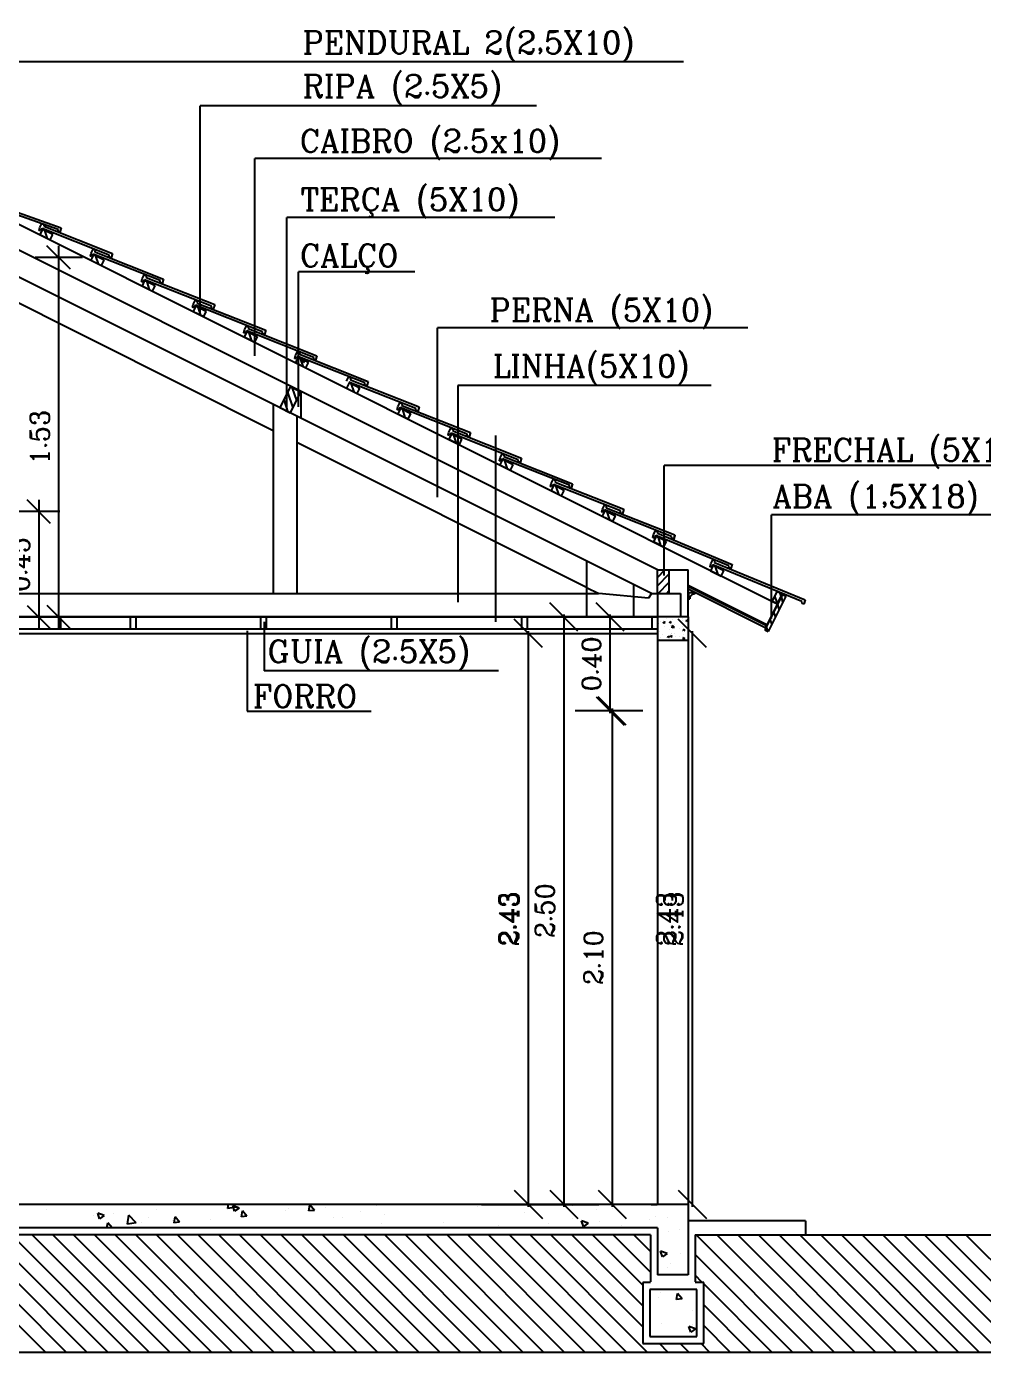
# Model space of a CAD drawing. Extents: x -49 to 264, y -41 to 22.
# Drawn here: x 20.35 to 24.43, y 14.77 to 20.49 of the extents above; entities that cross this region are included whole.
import ezdxf

# ---------------------------------------------------------------- set-up
doc = ezdxf.new("R2010")
doc.units = 0
doc.header["$LTSCALE"] = 20
doc.linetypes.add('DASHED2', pattern=[0.375, 0.25, -0.125])
doc.layers.get('0').update_dxf_attribs({"linetype": 'CONTINUOUS'})
doc.layers.get('DEFPOINTS').update_dxf_attribs({"linetype": 'CONTINUOUS'})
for name, color, linetype in [('CALC', 30, 'CONTINUOUS'), ('CONCRETO', 5, 'CONTINUOUS'), ('COTA', 244, 'CONTINUOUS'), ('COTAS', 244, 'CONTINUOUS'), ('FORRO', 7, 'CONTINUOUS'), ('JANELA', 1, 'CONTINUOUS'), ('MADEIRAMENTO', 1, 'CONTINUOUS'), ('PAREDE', 7, 'CONTINUOUS'), ('PISO', 30, 'CONTINUOUS'), ('PORTA2', 30, 'CONTINUOUS'), ('TELHA', 30, 'CONTINUOUS'), ('TEXTO', 1, 'CONTINUOUS'), ('VISTAL', 30, 'CONTINUOUS'), ('VISTAP', 244, 'CONTINUOUS')]:
    doc.layers.add(name, color=color, linetype=linetype)
doc.styles.add('ROMANC', font='ROMANC.SHX')
doc.dimstyles.get("Standard").update_dxf_attribs({"dimtxt": 0.08, "dimasz": 0.12, "dimexe": 0.15, "dimexo": 0.0625, "dimgap": 0.04, "dimtad": 1, "dimzin": 0, "dimtxsty": 'ROMANC', "dimblk1": 'OBLIQUE', "dimblk2": 'OBLIQUE', "dimsah": 1, "dimcen": 0.09, "dimdle": 0.01, "dimclrd": 30, "dimclre": 30, "dimclrt": 244, "dimazin": 3, "dimtfac": 1, "dimtdec": 3, "dimtofl": 0, "dimtmove": 0, "dimatfit": 3, "dimtolj": 1, "dimtzin": 0})

# ---------------------------------------------------------------- blocks, each defined once
blk = doc.blocks.new('*X85')
at = {"color": 0, "linetype": 'CONTINUOUS'}
for p, q in [((256.9862, -42.7159), (256.9862, -42.7159)), ((257.0572, -42.7185), (257.0572, -42.7185)), ((257.1573, -42.7053), (257.1573, -42.7053)), ((257.3626, -42.7321), (257.3626, -42.7321)), ((257.5647, -42.7065), (257.5647, -42.7065)), ((257.971, -42.699), (257.9717, -42.6982)), ((257.971, -42.699), (257.995, -42.7011)), ((257.9949, -42.7013), (257.9944, -42.6982)), ((258.0606, -42.7303), (258.0606, -42.7303)), ((258.2121, -42.7104), (258.2121, -42.7104)), ((258.2579, -42.7241), (258.2772, -42.7011)), ((258.2579, -42.7241), (258.2819, -42.7262)), ((258.2818, -42.7264), (258.2772, -42.7013)), ((258.3693, -42.7143), (258.3693, -42.7143)), ((258.3828, -42.7259), (258.3828, -42.7259)), ((258.5449, -42.7492), (258.5641, -42.7262)), ((258.5687, -42.7515), (258.5641, -42.7264)), ((258.5776, -42.7141), (258.6056, -42.7034)), ((258.5776, -42.7141), (258.5975, -42.7275)), ((258.5905, -42.7107), (258.6025, -42.6982)), ((258.5905, -42.7107), (258.6261, -42.7162)), ((258.5975, -42.7277), (258.6056, -42.7036)), ((258.6261, -42.7164), (258.6239, -42.6982)), ((258.9317, -42.722), (258.9317, -42.722)), ((259.368, -42.7021), (259.368, -42.7021)), ((259.4005, -42.7215), (259.4005, -42.7215)), ((256.7529, -42.7559), (256.7529, -42.7559)), ((256.8046, -42.7518), (256.8046, -42.7518)), ((256.8318, -42.7622), (256.8318, -42.7622)), ((256.9495, -42.7902), (256.9495, -42.7902)), ((257.0453, -42.7712), (257.0453, -42.7712)), ((257.0918, -42.7791), (257.1198, -42.7683)), ((257.0918, -42.7791), (257.1117, -42.7925)), ((257.1117, -42.7927), (257.1198, -42.7685)), ((257.1573, -42.7602), (257.1573, -42.7602)), ((257.2588, -42.7803), (257.2588, -42.7803)), ((257.4724, -42.7893), (257.4724, -42.7893)), ((257.7079, -42.7768), (257.7079, -42.7768)), ((257.9605, -42.7435), (257.9605, -42.7435)), ((257.973, -42.7815), (257.973, -42.7815)), ((258.136, -42.7543), (258.136, -42.7543)), ((258.175, -42.7559), (258.175, -42.7559)), ((258.5449, -42.7492), (258.5688, -42.7513)), ((258.6984, -42.7621), (258.6984, -42.7621)), ((258.8318, -42.7743), (258.851, -42.7513)), ((258.8318, -42.7743), (258.8557, -42.7764)), ((258.8556, -42.7766), (258.851, -42.7515)), ((258.8637, -42.7685), (258.8637, -42.7685)), ((258.9639, -42.7553), (258.9639, -42.7553)), ((258.9931, -42.7753), (258.9931, -42.7753)), ((259.0174, -42.7769), (259.0486, -42.7445)), ((259.0174, -42.7769), (259.053, -42.7825)), ((259.053, -42.7826), (259.0485, -42.7446)), ((259.1154, -42.7354), (259.1154, -42.7354)), ((259.1196, -42.7982), (259.1379, -42.7764)), ((259.1419, -42.7982), (259.1379, -42.7766)), ((259.1525, -42.7462), (259.1805, -42.7354)), ((259.1525, -42.7462), (259.1724, -42.7596)), ((259.1723, -42.7598), (259.1804, -42.7356)), ((259.1984, -42.7471), (259.1984, -42.7471)), ((256.7026, -42.8069), (256.7026, -42.8069)), ((256.7475, -42.8158), (256.7475, -42.8158)), ((257.5564, -42.7967), (257.5564, -42.7967)), ((257.9028, -42.7944), (257.9028, -42.7944)), ((256.7557, -42.9081), (256.7837, -42.8973)), ((256.7756, -42.9217), (256.7837, -42.8975)), ((256.6994, -42.9095), (256.6994, -42.9095)), ((256.7426, -42.949), (256.7426, -42.949)), ((256.7557, -42.9081), (256.7756, -42.9215)), ((256.7364, -42.9946), (256.7364, -42.9946)), ((256.7522, -42.9655), (256.7522, -42.9655))]:
    blk.add_line(p, q, dxfattribs=at)
blk = doc.blocks.new('*X95')
at = {"color": 0, "linetype": 'CONTINUOUS'}
for p, q in [((255.1661, -43.3213), (255.6592, -42.8282)), ((255.1661, -43.2329), (255.5708, -42.8282)), ((255.1661, -43.1445), (255.4824, -42.8282)), ((255.2476, -43.3282), (255.7476, -42.8282)), ((255.336, -43.3282), (255.836, -42.8282)), ((255.4244, -43.3282), (255.9244, -42.8282)), ((255.5128, -43.3282), (256.0128, -42.8282)), ((255.6012, -43.3282), (256.1012, -42.8282)), ((255.6896, -43.3282), (256.1896, -42.8282)), ((255.7779, -43.3282), (256.2779, -42.8282)), ((255.8663, -43.3282), (256.3663, -42.8282)), ((255.9547, -43.3282), (256.4547, -42.8282)), ((256.0431, -43.3282), (256.5431, -42.8282)), ((256.1315, -43.3282), (256.6315, -42.8282)), ((256.8261, -42.9871), (256.985, -42.8282)), ((256.8261, -42.8987), (256.8967, -42.8282)), ((256.8386, -43.3282), (257.3386, -42.8282)), ((256.8592, -43.2193), (257.2502, -42.8282)), ((256.8592, -43.1309), (257.1618, -42.8282)), ((256.8592, -43.0425), (257.0734, -42.8282)), ((256.927, -43.3282), (257.427, -42.8282)), ((257.0154, -43.3282), (257.5154, -42.8282)), ((257.1038, -43.3282), (257.6038, -42.8282)), ((257.1922, -43.3282), (257.6922, -42.8282)), ((257.2805, -43.3282), (257.7805, -42.8282)), ((257.3689, -43.3282), (257.8689, -42.8282)), ((257.4573, -43.3282), (257.9573, -42.8282)), ((257.5457, -43.3282), (258.0457, -42.8282)), ((257.6341, -43.3282), (258.1341, -42.8282)), ((257.7225, -43.3282), (258.2225, -42.8282)), ((257.8109, -43.3282), (258.3109, -42.8282)), ((257.8993, -43.3282), (258.3993, -42.8282)), ((257.9876, -43.3282), (258.4876, -42.8282)), ((258.076, -43.3282), (258.576, -42.8282)), ((258.1644, -43.3282), (258.6644, -42.8282)), ((258.2528, -43.3282), (258.7528, -42.8282)), ((258.3412, -43.3282), (258.8412, -42.8282)), ((258.4296, -43.3282), (258.9296, -42.8282)), ((258.518, -43.3282), (259.018, -42.8282)), ((258.6064, -43.3282), (259.1064, -42.8282)), ((258.6948, -43.3282), (259.1948, -42.8282)), ((258.7831, -43.3282), (259.2831, -42.8282)), ((258.8715, -43.3282), (259.3715, -42.8282)), ((258.9599, -43.3282), (259.4599, -42.8282)), ((259.0483, -43.3282), (259.5483, -42.8282)), ((259.1367, -43.3282), (259.5661, -42.8988)), ((256.2199, -43.3282), (256.6361, -42.912)), ((256.6057, -43.0308), (256.6361, -43.0004)), ((259.2251, -43.3282), (259.5661, -42.9872)), ((256.3083, -43.3282), (256.5992, -43.0373)), ((256.3967, -43.3282), (256.5992, -43.1257)), ((259.3135, -43.3282), (259.5292, -43.1125)), ((256.485, -43.3282), (256.5992, -43.2141)), ((259.4019, -43.3282), (259.5292, -43.2009)), ((256.5734, -43.3282), (256.6109, -43.2908)), ((256.6618, -43.3282), (256.6993, -43.2908)), ((256.7502, -43.3282), (256.7877, -43.2908))]:
    blk.add_line(p, q, dxfattribs=at)
blk = doc.blocks.new('*X94')
at = {"color": 0, "linetype": 'CONTINUOUS'}
for p, q in [((262.6549, -43.0716), (262.6549, -43.0716)), ((262.5615, -43.1006), (262.5808, -43.0776)), ((262.5615, -43.1006), (262.5854, -43.1027)), ((262.5854, -43.1029), (262.5808, -43.0778)), ((262.6617, -43.0944), (262.6617, -43.0944)), ((262.518, -43.1509), (262.518, -43.1509)), ((262.5043, -43.2284), (262.5323, -43.2177)), ((262.5043, -43.2284), (262.5242, -43.2418)), ((262.5175, -43.2091), (262.5175, -43.2091)), ((262.5241, -43.242), (262.5322, -43.2179)), ((262.65, -43.2048), (262.65, -43.2048))]:
    blk.add_line(p, q, dxfattribs=at)
blk = doc.blocks.new('_OBLIQUE')
at = {"color": 0, "linetype": 'BYBLOCK'}
blk.add_line((-0.5, -0.5), (0.5, 0.5), dxfattribs=at)
blk = doc.blocks.new('*D275')
at = {"color": 30, "linetype": 'BYBLOCK'}
for p, q in [((11.7914, 13.0844), (12.4595, 13.0844)), ((12.3095, 13.0944), (12.3095, 10.9244)), ((11.7914, 10.9344), (12.4595, 10.9344)), ((-46.1743, 10.7419), (-46.1743, 9.2333)), ((-40.1743, 10.7419), (-40.1743, 9.2333)), ((-46.1843, 9.3833), (-40.1643, 9.3833))]:
    blk.add_line(p, q, dxfattribs=at)
at = {"layer": 'DEFPOINTS', "color": 0, "linetype": 'BYBLOCK'}
for p in [(22.4846, 17.9057), (22.6402, 17.9057), (6.4237, 15.5444), (8.1037, 15.5444), (8.1037, 15.5444), (22.6402, 15.4757), (11.4914, 13.0844), (11.4914, 10.9344), (12.3095, 10.9344), (-46.1743, 10.8044), (-40.1743, 10.8044), (-40.1743, 9.3833)]:
    blk.add_point(p, dxfattribs=at)
at = {"color": 30, "linetype": 'BYBLOCK', "xscale": 0.12, "yscale": 0.12, "zscale": 0.12}
for p, rotation in [((12.3095, 13.0844), 90), ((12.3095, 10.9344), 270), ((-46.1743, 9.3833), 180)]:
    blk.add_blockref('_OBLIQUE', p, dxfattribs=dict(at, rotation=rotation))
blk.add_blockref('_OBLIQUE', (-40.1743, 9.3833), dxfattribs=at)
at = {"color": 244, "linetype": 'BYBLOCK', "char_height": 0.08, "attachment_point": 5, "rotation": 90, "style": 'ROMANC'}
for s, insert in [('\\A1;2.43', (22.4046, 16.6907)), ('\\A1;2.15', (12.2295, 12.0094))]:
    blk.add_mtext(s, dxfattribs=dict(at, insert=insert))
at = {"color": 244, "linetype": 'BYBLOCK', "char_height": 0.08, "attachment_point": 5, "style": 'ROMANC'}
for s, insert in [('\\A1;1.68', (7.2637, 15.6244)), ('\\A1;6.00', (-43.1743, 9.4633))]:
    blk.add_mtext(s, dxfattribs=dict(at, insert=insert))
blk = doc.blocks.new('*D337')
at = {"color": 30, "linetype": 'BYBLOCK'}
for p, q in [((22.2894, 17.9757), (22.7902, 17.9757)), ((22.6402, 17.9857), (22.6402, 15.4657)), ((22.2894, 15.4757), (22.7902, 15.4757))]:
    blk.add_line(p, q, dxfattribs=at)
at = {"layer": 'DEFPOINTS', "color": 0, "linetype": 'BYBLOCK'}
for p in [(22.2269, 17.9757), (22.2269, 15.4757), (22.6402, 15.4757)]:
    blk.add_point(p, dxfattribs=at)
at = {"color": 30, "linetype": 'BYBLOCK', "xscale": 0.12, "yscale": 0.12, "zscale": 0.12}
for p, rotation in [((22.6402, 17.9757), 90), ((22.6402, 15.4757), 270)]:
    blk.add_blockref('_OBLIQUE', p, dxfattribs=dict(at, rotation=rotation))
at = {"color": 244, "linetype": 'BYBLOCK', "insert": (22.5602, 16.7257), "char_height": 0.08, "attachment_point": 5, "rotation": 90, "style": 'ROMANC'}
blk.add_mtext('\\A1;2.50', dxfattribs=at)
blk = doc.blocks.new('*D338')
at = {"color": 30, "linetype": 'BYBLOCK'}
for p, q in [((22.9771, 17.5757), (22.6964, 17.5757)), ((22.8464, 17.5857), (22.8464, 15.4657)), ((22.9771, 15.4757), (22.6964, 15.4757))]:
    blk.add_line(p, q, dxfattribs=at)
at = {"layer": 'DEFPOINTS', "color": 0, "linetype": 'BYBLOCK'}
for p in [(23.0396, 17.5757), (22.8464, 15.4757), (23.0396, 15.4757)]:
    blk.add_point(p, dxfattribs=at)
at = {"color": 30, "linetype": 'BYBLOCK', "xscale": 0.12, "yscale": 0.12, "zscale": 0.12}
for p, rotation in [((22.8464, 17.5757), 90), ((22.8464, 15.4757), 270)]:
    blk.add_blockref('_OBLIQUE', p, dxfattribs=dict(at, rotation=rotation))
at = {"color": 244, "linetype": 'BYBLOCK', "insert": (22.7664, 16.5257), "char_height": 0.08, "attachment_point": 5, "rotation": 90, "style": 'ROMANC'}
blk.add_mtext('\\A1;2.10', dxfattribs=at)
blk = doc.blocks.new('*D339')
at = {"color": 30, "linetype": 'BYBLOCK'}
for p, q in [((22.9771, 17.9757), (22.6881, 17.9757)), ((22.8381, 17.5657), (22.8381, 17.9857)), ((22.9771, 17.5757), (22.6881, 17.5757))]:
    blk.add_line(p, q, dxfattribs=at)
at = {"layer": 'DEFPOINTS', "color": 0, "linetype": 'BYBLOCK'}
for p in [(22.8381, 17.9757), (23.0396, 17.9757), (23.0396, 17.5757)]:
    blk.add_point(p, dxfattribs=at)
at = {"color": 30, "linetype": 'BYBLOCK', "xscale": 0.12, "yscale": 0.12, "zscale": 0.12}
for p, rotation in [((22.8381, 17.9757), 90), ((22.8381, 17.5757), 270)]:
    blk.add_blockref('_OBLIQUE', p, dxfattribs=dict(at, rotation=rotation))
at = {"color": 244, "linetype": 'BYBLOCK', "insert": (22.7581, 17.7757), "char_height": 0.08, "attachment_point": 5, "rotation": 90, "style": 'ROMANC'}
blk.add_mtext('\\A1;0.40', dxfattribs=at)
blk = doc.blocks.new('*D276')
at = {"color": 30, "linetype": 'BYBLOCK'}
for p, q in [((22.3402, 17.9057), (22.3653, 17.9057)), ((22.5153, 17.9157), (22.5153, 15.4657)), ((22.3402, 15.4757), (22.3653, 15.4757)), ((12.4627, 10.9344), (12.4627, 11.3782)), ((11.7914, 10.9344), (12.6127, 10.9344)), ((12.4627, 10.7944), (12.4627, 10.9344)), ((11.9214, 10.8044), (12.6127, 10.8044))]:
    blk.add_line(p, q, dxfattribs=at)
at = {"layer": 'DEFPOINTS', "color": 0, "linetype": 'BYBLOCK'}
for p in [(22.6402, 17.9057), (22.5153, 15.4757), (22.6402, 15.4757), (11.4914, 10.9344), (12.4627, 10.9344), (11.6214, 10.8044)]:
    blk.add_point(p, dxfattribs=at)
at = {"color": 30, "linetype": 'BYBLOCK', "xscale": 0.12, "yscale": 0.12, "zscale": 0.12}
for p, rotation in [((22.5153, 17.9057), 90), ((22.5153, 15.4757), 270), ((12.4627, 10.9344), 90), ((12.4627, 10.8044), 270)]:
    blk.add_blockref('_OBLIQUE', p, dxfattribs=dict(at, rotation=rotation))
at = {"color": 244, "linetype": 'BYBLOCK', "char_height": 0.08, "attachment_point": 5, "rotation": 90, "style": 'ROMANC'}
for s, insert in [('\\A1;2.43', (22.4353, 16.6907)), ('\\A1;0.13', (12.3827, 11.2163))]:
    blk.add_mtext(s, dxfattribs=dict(at, insert=insert))
blk = doc.blocks.new('*D284')
at = {"color": 30, "linetype": 'BYBLOCK'}
for p, q in [((4.1357, 18.8044), (4.1357, 19.2482)), ((5.3214, 18.8044), (3.9857, 18.8044)), ((4.1357, 18.6644), (4.1357, 18.8044)), ((5.4514, 18.6744), (3.9857, 18.6744)), ((30.195, 9.5731), (32.185, 9.5731)), ((30.205, 9.5379), (30.205, 9.4231)), ((32.175, 9.5379), (32.175, 9.4231))]:
    blk.add_line(p, q, dxfattribs=at)
at = {"layer": 'DEFPOINTS', "color": 0, "linetype": 'BYBLOCK'}
for p in [(4.1357, 18.8044), (5.6214, 18.8044), (5.7514, 18.6744), (30.205, 9.8379), (32.175, 9.8379), (32.175, 9.5731)]:
    blk.add_point(p, dxfattribs=at)
at = {"color": 30, "linetype": 'BYBLOCK', "xscale": 0.12, "yscale": 0.12, "zscale": 0.12}
for p, rotation in [((4.1357, 18.8044), 90), ((4.1357, 18.6744), 270), ((30.205, 9.5731), 180)]:
    blk.add_blockref('_OBLIQUE', p, dxfattribs=dict(at, rotation=rotation))
blk.add_blockref('_OBLIQUE', (32.175, 9.5731), dxfattribs=at)
at = {"color": 244, "linetype": 'BYBLOCK', "insert": (4.0557, 19.0863), "char_height": 0.08, "attachment_point": 5, "rotation": 90, "style": 'ROMANC'}
blk.add_mtext('\\A1;0.13', dxfattribs=at)
at = {"color": 244, "linetype": 'BYBLOCK', "insert": (31.19, 9.6531), "char_height": 0.08, "attachment_point": 5, "style": 'ROMANC'}
blk.add_mtext('\\A1;1.97', dxfattribs=at)
blk = doc.blocks.new('*D285')
at = {"color": 30, "linetype": 'BYBLOCK'}
for p, q in [((5.4514, 16.7744), (3.9857, 16.7744)), ((4.1357, 16.7844), (4.1357, 16.6444)), ((5.4514, 16.6444), (3.9857, 16.6444)), ((4.1357, 16.6444), (4.1357, 16.2005)), ((34.5022, 9.8379), (34.4553, 9.8379)), ((34.6053, 8.3979), (34.6053, 9.8479)), ((32.265, 9.5685), (34.255, 9.5685)), ((32.275, 9.5379), (32.275, 9.4185)), ((34.245, 9.5379), (34.245, 9.4185)), ((34.3609, 8.4079), (34.4553, 8.4079)), ((256.8586, -40.1982), (257.1335, -40.1982)), ((257.0835, -40.1982), (257.0835, -40.2358)), ((257.0835, -40.5982), (257.0835, -40.5606))]:
    blk.add_line(p, q, dxfattribs=at)
at = {"layer": 'DEFPOINTS', "color": 0, "linetype": 'BYBLOCK'}
for p in [(5.7514, 16.7744), (4.1357, 16.6444), (5.7514, 16.6444), (32.275, 9.8379), (34.245, 9.8379), (34.6053, 9.8379), (34.8022, 9.8379), (34.245, 9.5685), (34.6609, 8.4079), (256.7961, -40.1982), (257.0835, -40.1982), (256.7961, -40.5982)]:
    blk.add_point(p, dxfattribs=at)
at = {"color": 30, "linetype": 'BYBLOCK'}
for p, xscale, yscale, zscale, rotation in [((4.1357, 16.7744), 0.12, 0.12, 0.12, 90), ((4.1357, 16.6444), 0.12, 0.12, 0.12, 270), ((34.6053, 9.8379), 0.12, 0.12, 0.12, 90), ((32.275, 9.5685), 0.12, 0.12, 0.12, 180), ((34.6053, 8.4079), 0.12, 0.12, 0.12, 270), ((257.0835, -40.1982), 0.05, 0.05, 0.05, 90), ((257.0835, -40.5982), 0.05, 0.05, 0.05, 270)]:
    blk.add_blockref('_OBLIQUE', p, dxfattribs=dict(at, xscale=xscale, yscale=yscale, zscale=zscale, rotation=rotation))
at = {"color": 30, "linetype": 'BYBLOCK', "xscale": 0.12, "yscale": 0.12, "zscale": 0.12}
blk.add_blockref('_OBLIQUE', (34.245, 9.5685), dxfattribs=at)
at = {"color": 244, "linetype": 'BYBLOCK', "attachment_point": 5, "rotation": 90, "style": 'ROMANC'}
for s, insert, char_height in [('\\A1;0.13', (4.0557, 16.3625), 0.08), ('\\A1;{1.53}', (34.5253, 9.1229), 0.08), ('\\A1;0.40', (257.0835, -40.3982), 0.1)]:
    blk.add_mtext(s, dxfattribs=dict(at, insert=insert, char_height=char_height))
at = {"color": 244, "linetype": 'BYBLOCK', "insert": (33.26, 9.6485), "char_height": 0.08, "attachment_point": 5, "style": 'ROMANC'}
blk.add_mtext('\\A1;1.97', dxfattribs=at)
blk = doc.blocks.new('*D286')
at = {"color": 30, "linetype": 'BYBLOCK'}
for p, q in [((5.4514, 15.5444), (3.9879, 15.5444)), ((4.1379, 15.5544), (4.1379, 15.4144)), ((5.4514, 15.4144), (3.9879, 15.4144)), ((4.1379, 15.4144), (4.1379, 14.9705)), ((30.1071, 11.4748), (30.1071, 11.2933)), ((30.0571, 11.3933), (30.6571, 11.3933)), ((30.6071, 11.4239), (30.6071, 11.2933)), ((34.335, 9.5589), (36.3307, 9.5589)), ((34.345, 9.5379), (34.345, 9.4089)), ((36.3207, 9.5379), (36.3207, 9.4089)), ((263.1948, -40.2981), (263.1948, -40.5684)), ((262.6661, -40.5107), (262.6661, -40.5684)), ((262.6661, -40.5184), (262.7205, -40.5184)), ((263.1948, -40.5184), (263.1405, -40.5184))]:
    blk.add_line(p, q, dxfattribs=at)
at = {"layer": 'DEFPOINTS', "color": 0, "linetype": 'BYBLOCK'}
for p in [(5.7514, 15.5444), (4.1379, 15.4144), (5.7514, 15.4144), (30.1071, 12.8748), (30.6071, 12.8239), (30.6071, 11.3933), (34.345, 9.8379), (36.3207, 9.8379), (36.3207, 9.5589), (263.1948, -40.2356), (262.6661, -40.4482), (263.1948, -40.5184)]:
    blk.add_point(p, dxfattribs=at)
at = {"color": 30, "linetype": 'BYBLOCK'}
for p, xscale, yscale, zscale, rotation in [((4.1379, 15.5444), 0.12, 0.12, 0.12, 90), ((4.1379, 15.4144), 0.12, 0.12, 0.12, 270), ((30.1071, 11.3933), 0.1, 0.1, 0.1, 180), ((34.345, 9.5589), 0.12, 0.12, 0.12, 180), ((262.6661, -40.5184), 0.05, 0.05, 0.05, 180)]:
    blk.add_blockref('_OBLIQUE', p, dxfattribs=dict(at, xscale=xscale, yscale=yscale, zscale=zscale, rotation=rotation))
for p, xscale, yscale, zscale in [((30.6071, 11.3933), 0.1, 0.1, 0.1), ((36.3207, 9.5589), 0.12, 0.12, 0.12), ((263.1948, -40.5184), 0.05, 0.05, 0.05)]:
    blk.add_blockref('_OBLIQUE', p, dxfattribs=dict(at, xscale=xscale, yscale=yscale, zscale=zscale))
at = {"color": 244, "linetype": 'BYBLOCK', "insert": (4.0579, 15.1325), "char_height": 0.08, "attachment_point": 5, "rotation": 90, "style": 'ROMANC'}
blk.add_mtext('\\A1;0.13', dxfattribs=at)
at = {"color": 244, "linetype": 'BYBLOCK', "attachment_point": 5, "style": 'ROMANC'}
for s, insert, char_height in [('\\A1;0.50', (30.3571, 11.4733), 0.08), ('\\A1;1.98', (35.3329, 9.6389), 0.08), ('\\A1;{0.500}', (262.9305, -40.5184), 0.1)]:
    blk.add_mtext(s, dxfattribs=dict(at, insert=insert, char_height=char_height))
blk = doc.blocks.new('*D290')
at = {"color": 30, "linetype": 'BYBLOCK'}
for p, q in [((39.542, 10.0414), (39.542, 8.4117)), ((39.6442, 9.9914), (39.442, 9.9914)), ((39.6245, 8.4617), (39.442, 8.4617))]:
    blk.add_line(p, q, dxfattribs=at)
at = {"layer": 'DEFPOINTS', "color": 0, "linetype": 'BYBLOCK'}
for p in [(41.0442, 9.9914), (39.542, 8.4617), (41.0245, 8.4617)]:
    blk.add_point(p, dxfattribs=at)
at = {"color": 30, "linetype": 'BYBLOCK', "xscale": 0.1, "yscale": 0.1, "zscale": 0.1}
for p, rotation in [((39.542, 9.9914), 90), ((39.542, 8.4617), 270)]:
    blk.add_blockref('_OBLIQUE', p, dxfattribs=dict(at, rotation=rotation))
at = {"color": 244, "linetype": 'BYBLOCK', "insert": (39.462, 9.2266), "char_height": 0.08, "attachment_point": 5, "rotation": 90, "style": 'ROMANC'}
blk.add_mtext('\\A1;1.53', dxfattribs=at)
blk = doc.blocks.new('*D291')
at = {"color": 30, "linetype": 'BYBLOCK'}
for p, q in [((39.6784, 8.9617), (39.6784, 8.4129)), ((39.7682, 8.9117), (39.5784, 8.9117)), ((39.7203, 8.4629), (39.5784, 8.4629))]:
    blk.add_line(p, q, dxfattribs=at)
at = {"layer": 'DEFPOINTS', "color": 0, "linetype": 'BYBLOCK'}
for p in [(41.1682, 8.9117), (39.6784, 8.4629), (41.1203, 8.4629)]:
    blk.add_point(p, dxfattribs=at)
at = {"color": 30, "linetype": 'BYBLOCK', "xscale": 0.1, "yscale": 0.1, "zscale": 0.1}
for p, rotation in [((39.6784, 8.9117), 90), ((39.6784, 8.4629), 270)]:
    blk.add_blockref('_OBLIQUE', p, dxfattribs=dict(at, rotation=rotation))
at = {"color": 244, "linetype": 'BYBLOCK', "insert": (39.5984, 8.6873), "char_height": 0.08, "attachment_point": 5, "rotation": 90, "style": 'ROMANC'}
blk.add_mtext('\\A1;0.45', dxfattribs=at)
blk = doc.blocks.new('*X287')
at = {"color": 0, "linetype": 'DASHED2'}
for p, q in [((144.7944, 79.1395), (144.7978, 79.143)), ((144.8082, 79.118), (144.8332, 79.143)), ((144.8436, 79.118), (144.8444, 79.1188))]:
    blk.add_line(p, q, dxfattribs=at)
blk = doc.blocks.new('*X288')
at = {"color": 0, "linetype": 'DASHED2'}
for p, q in [((146.4352, 78.9772), (146.4741, 79.0161)), ((146.4352, 79.0126), (146.4388, 79.0161)), ((146.4352, 78.9419), (146.4852, 78.9919)), ((146.4448, 78.9161), (146.4852, 78.9565)), ((146.4802, 78.9161), (146.4852, 78.9212))]:
    blk.add_line(p, q, dxfattribs=at)
blk = doc.blocks.new('*X295')
at = {"color": 0, "linetype": 'CONTINUOUS'}
for p, q in [((160.7415, -52.0622), (160.773, -52.0308)), ((160.7415, -52.0976), (160.7915, -52.0476)), ((160.7437, -52.1308), (160.7915, -52.083)), ((160.7791, -52.1308), (160.7915, -52.1183))]:
    blk.add_line(p, q, dxfattribs=at)
blk = doc.blocks.new('*X289')
at = {"color": 0, "linetype": 'DASHED2'}
for p, q in [((142.7874, 77.5214), (142.8024, 77.5364)), ((142.7874, 77.486), (142.8024, 77.501)), ((142.7874, 77.4507), (142.8024, 77.4657)), ((142.7874, 77.4153), (142.8024, 77.4303)), ((142.7874, 77.38), (142.8024, 77.395))]:
    blk.add_line(p, q, dxfattribs=at)
blk = doc.blocks.new('*X290')
at = {"color": 0, "linetype": 'DASHED2'}
for p, q in [((142.805, 77.539), (142.8141, 77.5481)), ((142.805, 77.5037), (142.83, 77.5287))]:
    blk.add_line(p, q, dxfattribs=at)

msp = doc.modelspace()

# ---------------------------------------------------------------- linework, layer by layer
at = {"color": 30, "linetype": 'DASHED2'}
for p, q in [((20.4091, 19.6028), (20.4087, 19.6039)), ((20.4407, 19.587), (20.4296, 19.6205)), ((20.4627, 19.6), (20.4612, 19.6047))]:
    msp.add_line(p, q, dxfattribs=at)
at = {"color": 0, "linetype": 'CONTINUOUS'}
for p, q in [((23.0404, 17.9543), (23.0404, 17.9543)), ((23.0419, 17.9752), (23.0419, 17.9752)), ((23.089, 17.8888), (23.0882, 17.8887)), ((23.1666, 17.9077), (23.1666, 17.9077))]:
    msp.add_line(p, q, dxfattribs=at)
at = {"color": 30, "linetype": 'CONTINUOUS'}
for p, q in [((23.0448, 17.9477), (23.0448, 17.9477)), ((23.0543, 17.9552), (23.0543, 17.9552)), ((23.072, 17.952), (23.065, 17.9547)), ((23.0671, 17.9485), (23.065, 17.9545)), ((23.072, 17.952), (23.067, 17.9487)), ((23.0797, 17.9702), (23.0797, 17.9702)), ((23.0917, 17.9503), (23.0929, 17.9566)), ((23.0977, 17.951), (23.0917, 17.9505)), ((23.0977, 17.951), (23.0929, 17.9568)), ((23.0938, 17.9565), (23.0938, 17.9565)), ((23.0955, 17.9735), (23.0955, 17.9735)), ((23.0967, 17.9402), (23.0967, 17.9402)), ((23.1048, 17.9669), (23.1048, 17.9669)), ((23.1126, 17.9452), (23.1126, 17.9452)), ((23.146, 17.9671), (23.146, 17.9671)), ((23.1472, 17.9588), (23.1472, 17.9588)), ((23.1694, 17.9573), (23.1634, 17.9568)), ((23.1635, 17.9566), (23.1646, 17.9629)), ((23.1694, 17.9573), (23.1646, 17.9631)), ((23.1679, 17.9586), (23.1679, 17.9586)), ((23.046, 17.9144), (23.046, 17.9144)), ((23.0504, 17.8883), (23.0504, 17.8883)), ((23.0599, 17.9032), (23.0599, 17.9032)), ((23.0682, 17.9358), (23.0682, 17.9358)), ((23.0832, 17.8887), (23.0842, 17.8944)), ((23.089, 17.8888), (23.0842, 17.8946)), ((23.0886, 17.9233), (23.0886, 17.9233)), ((23.0945, 17.8963), (23.0945, 17.8963)), ((23.1016, 17.8925), (23.0946, 17.8952)), ((23.0966, 17.8889), (23.0946, 17.895)), ((23.1016, 17.8925), (23.0966, 17.8891)), ((23.0974, 17.905), (23.0974, 17.905)), ((23.0979, 17.9069), (23.0979, 17.9069)), ((23.1112, 17.9308), (23.1023, 17.9294)), ((23.1024, 17.9293), (23.1035, 17.9388)), ((23.1112, 17.9308), (23.1034, 17.9389)), ((23.106, 17.9308), (23.106, 17.9308)), ((23.1133, 17.9054), (23.1133, 17.9054)), ((23.114, 17.8913), (23.114, 17.8913)), ((23.1311, 17.9275), (23.1311, 17.9275)), ((23.1323, 17.8913), (23.1323, 17.8913)), ((23.1456, 17.8943), (23.1456, 17.8943)), ((23.147, 17.9133), (23.147, 17.9133)), ((23.1472, 17.9338), (23.1472, 17.9338)), ((23.1484, 17.9005), (23.1484, 17.9005)), ((23.156, 17.9198), (23.149, 17.9224)), ((23.1511, 17.9162), (23.1491, 17.9222)), ((23.1496, 17.8814), (23.1507, 17.8876)), ((23.1555, 17.8821), (23.1507, 17.8878)), ((23.156, 17.9198), (23.1511, 17.9164)), ((23.1574, 17.888), (23.1574, 17.888)), ((23.0472, 17.8811), (23.0472, 17.8811)), ((23.1555, 17.8821), (23.1496, 17.8816))]:
    msp.add_line(p, q, dxfattribs=at)
at = {"layer": 'CALC', "linetype": 'CONTINUOUS'}
for q in [(23.1696, 15.4048), (23.6696, 15.3457)]:
    msp.add_line((23.6696, 15.4048), q, dxfattribs=at)
at = {"layer": 'CONCRETO', "color": 30, "linetype": 'CONTINUOUS'}
for p, q in [((20.4971, 17.9757), (20.4971, 17.9257)), ((20.7946, 17.9257), (20.7946, 17.9757)), ((20.8196, 17.9257), (20.8196, 17.9757)), ((21.3496, 17.9257), (21.3496, 17.9757)), ((21.3746, 17.9257), (21.3746, 17.9757)), ((21.9046, 17.9757), (21.9046, 17.9257)), ((21.9296, 17.9757), (21.9296, 17.9257)), ((22.4596, 17.9757), (22.4596, 17.9257)), ((22.4846, 17.9757), (22.4846, 17.9257)), ((23.0146, 17.9757), (23.0146, 17.9257))]:
    msp.add_line(p, q, dxfattribs=at)
at = {"layer": 'CONCRETO', "linetype": 'CONTINUOUS'}
for p, q in [((23.1696, 17.9757), (23.0396, 17.9757)), ((23.0396, 17.9757), (23.0396, 17.8757)), ((23.1696, 17.9757), (23.1696, 17.8757)), ((23.1696, 17.8757), (23.0396, 17.8757)), ((23.1696, 15.4757), (17.9996, 15.4757)), ((23.1696, 15.4757), (23.1696, 15.1757)), ((23.0396, 15.3757), (20.2396, 15.3757)), ((23.0396, 15.3757), (23.0396, 15.1757)), ((23.1696, 15.1757), (23.0396, 15.1757)), ((23.0066, 15.1132), (23.0066, 14.9132)), ((23.2066, 15.1132), (23.0066, 15.1132)), ((23.2066, 14.9132), (23.2066, 15.1132)), ((23.0066, 14.9132), (23.2066, 14.9132))]:
    msp.add_line(p, q, dxfattribs=at)
at = {"layer": 'CONCRETO', "color": 1, "linetype": 'CONTINUOUS'}
for p, q in [((23.0096, 15.3457), (20.2696, 15.3457)), ((23.0096, 15.3457), (23.0096, 15.1457)), ((23.1996, 15.3457), (23.1996, 15.1457)), ((22.9766, 15.1432), (22.9766, 14.8832)), ((23.0096, 15.1432), (22.9766, 15.1432)), ((23.2366, 15.1432), (23.1996, 15.1432)), ((23.2366, 14.8832), (23.2366, 15.1432)), ((22.9766, 14.8832), (23.2366, 14.8832)), ((24.6696, 14.8457), (15.6496, 14.8457))]:
    msp.add_line(p, q, dxfattribs=at)
at = {"layer": 'FORRO', "color": 30, "linetype": 'CONTINUOUS'}
for p, q in [((23.0396, 18.1757), (23.0896, 18.1757)), ((20.2369, 18.0757), (22.7882, 18.0757)), ((23.0118, 18.0757), (23.1369, 18.0757)), ((21.1996, 17.9757), (23.0396, 17.9757))]:
    msp.add_line(p, q, dxfattribs=at)
at = {"layer": 'JANELA', "color": 30, "linetype": 'CONTINUOUS'}
for p, q in [((23.0396, 17.9757), (17.2996, 17.9757)), ((17.2996, 17.9757), (23.0396, 17.9757)), ((20.2396, 17.9257), (23.0396, 17.9257)), ((20.2396, 17.9057), (23.0396, 17.9057))]:
    msp.add_line(p, q, dxfattribs=at)
at = {"layer": 'MADEIRAMENTO', "color": 30, "linetype": 'CONTINUOUS'}
for p, q in [((23.0396, 18.0757), (23.0396, 18.1757)), ((23.0896, 18.0757), (23.0896, 18.1757))]:
    msp.add_line(p, q, dxfattribs=at)
at = {"layer": 'PAREDE', "color": 7}
for p in [(23.0896, 18.1757), (23.1696, 17.9757)]:
    msp.add_line(p, (23.1696, 18.1757), dxfattribs=at)
at = {"layer": 'PAREDE', "linetype": 'CONTINUOUS'}
for p, q in [((23.0396, 17.8757), (23.0396, 15.4757)), ((23.1696, 17.8757), (23.1696, 15.4757))]:
    msp.add_line(p, q, dxfattribs=at)
at = {"layer": 'PORTA2', "color": 7, "linetype": 'DASHED2'}
msp.add_line((23.0396, 18.0757), (23.0396, 17.975), dxfattribs=at)
at = {"layer": 'TELHA', "color": 1, "linetype": 'CONTINUOUS'}
msp.add_line((23.1996, 15.3457), (24.6696, 15.3457), dxfattribs=at)
at = {"layer": 'TEXTO', "color": 30, "linetype": 'CONTINUOUS'}
for p, q in [((23.1507, 20.3379), (20.1832, 20.3379)), ((21.0916, 19.2714), (21.0916, 20.1519)), ((22.5245, 20.1519), (21.0916, 20.1519)), ((22.8005, 19.9271), (21.3237, 19.9271)), ((21.3237, 19.0872), (21.3237, 19.9271)), ((22.6027, 19.6758), (21.4602, 19.6758)), ((21.4602, 18.8658), (21.4602, 19.6758)), ((21.5106, 18.8701), (21.5106, 19.4443)), ((22.0054, 19.4443), (21.5106, 19.4443)), ((23.4239, 19.2062), (22.1027, 19.2062)), ((22.1027, 18.4855), (22.1027, 19.2062)), ((23.2682, 18.9615), (22.1891, 18.9615)), ((22.1891, 18.9615), (22.1891, 18.0382)), ((22.35, 18.7483), (22.35, 17.955)), ((24.7947, 18.6202), (23.0682, 18.6202)), ((23.0682, 18.152), (23.0682, 18.6202)), ((24.5576, 18.4109), (23.5246, 18.4109)), ((23.5246, 17.9697), (23.5246, 18.4109)), ((22.3617, 17.746), (21.3635, 17.746)), ((21.2924, 17.5749), (21.8201, 17.5749))]:
    msp.add_line(p, q, dxfattribs=at)
at = {"layer": 'VISTAL', "color": 30}
for p, q in [((23.5492, 18.0307), (20.1707, 19.7199)), ((23.0396, 18.1757), (20.1943, 19.5984)), ((23.0133, 18.075), (20.2193, 19.472)), ((21.4031, 18.7683), (20.2193, 19.3602)), ((21.5202, 18.9323), (21.5202, 18.8205)), ((21.4031, 18.8791), (21.4031, 18.075)), ((21.5031, 18.8291), (21.5031, 18.075)), ((22.7369, 18.1014), (21.5031, 18.7183)), ((22.7369, 18.2132), (22.7369, 17.975)), ((22.9369, 18.1132), (22.9369, 17.975)), ((23.5049, 17.9422), (23.1696, 18.1098))]:
    msp.add_line(p, q, dxfattribs=at)
at = {"layer": 'VISTAL', "color": 30, "linetype": 'DASHED2', "ltscale": 0.1}
for p, q in [((23.0871, 18.1499), (23.0869, 18.15)), ((22.7369, 18.1014), (22.7897, 18.075)), ((23.0014, 18.0561), (22.7897, 18.075)), ((23.1369, 18.0757), (23.1369, 17.9757))]:
    msp.add_line(p, q, dxfattribs=at)
at = {"layer": 'VISTAL', "color": 30, "linetype": 'DASHED2'}
msp.add_line((23.5492, 18.0307), (23.5049, 17.9422), dxfattribs=at)
at = {"layer": 'VISTAL', "color": 30, "linetype": 'CONTINUOUS'}
for p, q in [((21.3635, 17.9552), (21.3635, 17.746)), ((21.2924, 17.9165), (21.2924, 17.5749))]:
    msp.add_line(p, q, dxfattribs=at)
at = {"layer": 'VISTAP', "color": 30, "linetype": 'CONTINUOUS'}
for p, q in [((20.273, 19.7122), (20.5, 19.6318)), ((20.4861, 19.625), (20.2661, 19.7026)), ((20.7039, 19.5161), (20.4185, 19.629)), ((20.4253, 19.6385), (20.7178, 19.5229)), ((20.9217, 19.4073), (20.6363, 19.5201)), ((20.6431, 19.5296), (20.9356, 19.414)), ((21.1395, 19.2984), (20.8541, 19.4112)), ((20.8609, 19.4207), (21.1534, 19.3051)), ((21.0787, 19.3118), (21.3712, 19.1962)), ((21.3573, 19.1895), (21.0719, 19.3023)), ((21.2965, 19.2029), (21.589, 19.0873)), ((21.5751, 19.0806), (21.2896, 19.1934)), ((21.7929, 18.9717), (21.5074, 19.0845)), ((21.5143, 19.094), (21.8068, 18.9784)), ((22.0107, 18.8628), (21.7252, 18.9756)), ((21.7321, 18.9851), (22.0246, 18.8695)), ((22.2285, 18.7539), (21.943, 18.8667)), ((21.9498, 18.8762), (22.2423, 18.7606)), ((22.4463, 18.645), (22.1608, 18.7578)), ((22.1676, 18.7673), (22.4601, 18.6517)), ((22.6641, 18.5361), (22.3786, 18.6489)), ((22.3854, 18.6584), (22.6779, 18.5428)), ((22.8819, 18.4272), (22.5964, 18.54)), ((22.6032, 18.5495), (22.8957, 18.4339)), ((23.0997, 18.3183), (22.8142, 18.4311)), ((22.821, 18.4406), (23.1135, 18.325)), ((23.3435, 18.1933), (23.032, 18.3222)), ((23.0388, 18.3317), (23.3569, 18.1994)), ((23.6545, 18.042), (23.2755, 18.1975)), ((23.2826, 18.2075), (23.6684, 18.0488))]:
    msp.add_line(p, q, dxfattribs=at)
at = {"layer": 'VISTAP', "color": 30, "linetype": 'DASHED2'}
for p, q in [((20.406, 19.6207), (20.4088, 19.6328)), ((20.4113, 19.6186), (20.406, 19.6207)), ((20.4196, 19.6255), (20.4084, 19.6031)), ((20.4084, 19.6031), (20.4531, 19.5808)), ((20.4088, 19.6328), (20.4173, 19.6498)), ((20.4185, 19.629), (20.4113, 19.6186)), ((20.4173, 19.6498), (20.4266, 19.6465)), ((20.4643, 19.6031), (20.4196, 19.6255)), ((20.4266, 19.6465), (20.4253, 19.6385)), ((20.4531, 19.5808), (20.4643, 19.6031)), ((20.4866, 19.616), (20.4861, 19.625)), ((20.4942, 19.6129), (20.4866, 19.616)), ((20.5, 19.6318), (20.4942, 19.6129)), ((20.6266, 19.5239), (20.6351, 19.5409)), ((20.6351, 19.5409), (20.6444, 19.5376)), ((20.6238, 19.5118), (20.6266, 19.5239)), ((20.6291, 19.5097), (20.6238, 19.5118)), ((20.6363, 19.5201), (20.6291, 19.5097)), ((20.6444, 19.5376), (20.6431, 19.5296)), ((20.7044, 19.5071), (20.7039, 19.5161)), ((20.712, 19.504), (20.7044, 19.5071)), ((20.7178, 19.5229), (20.712, 19.504)), ((20.8444, 19.415), (20.8529, 19.432)), ((20.8529, 19.432), (20.8622, 19.4287)), ((20.8622, 19.4287), (20.8609, 19.4207)), ((20.8416, 19.4029), (20.8444, 19.415)), ((20.8469, 19.4008), (20.8416, 19.4029)), ((20.8541, 19.4112), (20.8469, 19.4008)), ((20.9222, 19.3982), (20.9217, 19.4073)), ((20.9298, 19.3951), (20.9222, 19.3982)), ((20.9356, 19.414), (20.9298, 19.3951)), ((21.0622, 19.3061), (21.0707, 19.3231)), ((21.0707, 19.3231), (21.08, 19.3198)), ((21.08, 19.3198), (21.0787, 19.3118)), ((21.0594, 19.294), (21.0622, 19.3061)), ((21.0647, 19.2919), (21.0594, 19.294)), ((21.0719, 19.3023), (21.0647, 19.2919)), ((21.14, 19.2893), (21.1395, 19.2984)), ((21.1476, 19.2862), (21.14, 19.2893)), ((21.1534, 19.3051), (21.1476, 19.2862)), ((21.2772, 19.1851), (21.28, 19.1972)), ((21.28, 19.1972), (21.2885, 19.2142)), ((21.2885, 19.2142), (21.2978, 19.2109)), ((21.2978, 19.2109), (21.2965, 19.2029)), ((21.2825, 19.183), (21.2772, 19.1851)), ((21.2896, 19.1934), (21.2825, 19.183)), ((21.3578, 19.1804), (21.3573, 19.1895)), ((21.3654, 19.1773), (21.3578, 19.1804)), ((21.3712, 19.1962), (21.3654, 19.1773)), ((21.495, 19.0762), (21.4978, 19.0883)), ((21.4978, 19.0883), (21.5063, 19.1053)), ((21.5074, 19.0845), (21.5003, 19.0741)), ((21.5063, 19.1053), (21.5156, 19.102)), ((21.5156, 19.102), (21.5143, 19.094)), ((21.589, 19.0873), (21.5832, 19.0685)), ((21.5003, 19.0741), (21.495, 19.0762)), ((21.5265, 19.0594), (21.5293, 19.0715)), ((21.5318, 19.0573), (21.5265, 19.0594)), ((21.539, 19.0677), (21.5318, 19.0573)), ((21.5756, 19.0715), (21.5751, 19.0806)), ((21.5832, 19.0685), (21.5756, 19.0715)), ((21.7155, 18.9794), (21.724, 18.9964)), ((21.724, 18.9964), (21.7334, 18.9931)), ((21.7334, 18.9931), (21.7321, 18.9851)), ((21.7934, 18.9626), (21.7929, 18.9717)), ((21.8068, 18.9784), (21.801, 18.9596)), ((21.5202, 18.9323), (21.4755, 18.9547)), ((21.801, 18.9596), (21.7934, 18.9626)), ((21.4755, 18.8429), (21.4308, 18.8652)), ((21.9306, 18.8584), (21.9333, 18.8705)), ((21.9359, 18.8563), (21.9306, 18.8584)), ((21.9333, 18.8705), (21.9418, 18.8875)), ((21.943, 18.8667), (21.9359, 18.8563)), ((21.9418, 18.8875), (21.9512, 18.8842)), ((21.9512, 18.8842), (21.9498, 18.8762)), ((22.0112, 18.8537), (22.0107, 18.8628)), ((22.0188, 18.8507), (22.0112, 18.8537)), ((22.0246, 18.8695), (22.0188, 18.8507)), ((22.1484, 18.7495), (22.1511, 18.7616)), ((22.1537, 18.7474), (22.1484, 18.7495)), ((22.1511, 18.7616), (22.1596, 18.7786)), ((22.1608, 18.7578), (22.1537, 18.7474)), ((22.1596, 18.7786), (22.169, 18.7753)), ((22.169, 18.7753), (22.1676, 18.7673)), ((22.229, 18.7449), (22.2285, 18.7539)), ((22.2366, 18.7418), (22.229, 18.7449)), ((22.2423, 18.7606), (22.2366, 18.7418)), ((22.3662, 18.6406), (22.3689, 18.6527)), ((22.3714, 18.6385), (22.3662, 18.6406)), ((22.3689, 18.6527), (22.3774, 18.6697)), ((22.3786, 18.6489), (22.3714, 18.6385)), ((22.3774, 18.6697), (22.3868, 18.6664)), ((22.3868, 18.6664), (22.3854, 18.6584)), ((22.4468, 18.636), (22.4463, 18.645)), ((22.4544, 18.6329), (22.4468, 18.636)), ((22.4601, 18.6517), (22.4544, 18.6329)), ((22.584, 18.5317), (22.5867, 18.5438)), ((22.5892, 18.5296), (22.584, 18.5317)), ((22.5867, 18.5438), (22.5952, 18.5608)), ((22.5964, 18.54), (22.5892, 18.5296)), ((22.5952, 18.5608), (22.6046, 18.5575)), ((22.6046, 18.5575), (22.6032, 18.5495)), ((22.6646, 18.5271), (22.6641, 18.5361)), ((22.6722, 18.524), (22.6646, 18.5271)), ((22.6779, 18.5428), (22.6722, 18.524)), ((22.8017, 18.4228), (22.8045, 18.4349)), ((22.807, 18.4207), (22.8017, 18.4228)), ((22.8045, 18.4349), (22.813, 18.4519)), ((22.8142, 18.4311), (22.807, 18.4207)), ((22.813, 18.4519), (22.8224, 18.4486)), ((22.8224, 18.4486), (22.821, 18.4406)), ((22.8824, 18.4182), (22.8819, 18.4272)), ((22.89, 18.4151), (22.8824, 18.4182)), ((22.8957, 18.4339), (22.89, 18.4151)), ((23.0223, 18.326), (23.0308, 18.343)), ((23.0308, 18.343), (23.0401, 18.3397)), ((23.0401, 18.3397), (23.0388, 18.3317)), ((23.0195, 18.3139), (23.0223, 18.326)), ((23.0248, 18.3118), (23.0195, 18.3139)), ((23.032, 18.3222), (23.0248, 18.3118)), ((23.1002, 18.3093), (23.0997, 18.3183)), ((23.1004, 18.3068), (23.0999, 18.3158)), ((23.1078, 18.3062), (23.1002, 18.3093)), ((23.108, 18.3037), (23.1004, 18.3068)), ((23.1135, 18.325), (23.1078, 18.3062)), ((23.1137, 18.3226), (23.108, 18.3037)), ((23.2634, 18.1896), (23.2661, 18.2018)), ((23.2687, 18.1876), (23.2634, 18.1896)), ((23.2661, 18.2018), (23.2746, 18.2188)), ((23.2758, 18.198), (23.2687, 18.1876)), ((23.2746, 18.2188), (23.284, 18.2155)), ((23.284, 18.2155), (23.2826, 18.2075)), ((23.344, 18.185), (23.3435, 18.194)), ((23.3516, 18.1819), (23.344, 18.185)), ((23.3574, 18.2008), (23.3516, 18.1819)), ((23.1705, 18.0937), (23.1749, 18.1027)), ((23.1968, 18.0784), (23.1718, 18.0784)), ((23.1718, 18.0784), (23.1718, 18.0534)), ((23.1968, 18.0784), (23.1968, 18.0734)), ((23.5723, 18.071), (23.497, 17.9203)), ((23.5857, 18.0642), (23.5104, 17.9136)), ((23.5723, 18.071), (23.5857, 18.0642)), ((23.1718, 18.0534), (23.1767, 18.0534)), ((23.655, 18.033), (23.6545, 18.042)), ((23.6626, 18.0299), (23.655, 18.033)), ((23.6684, 18.0488), (23.6626, 18.0299)), ((23.497, 17.9203), (23.5104, 17.9136)), ((23.5031, 17.9386), (23.4986, 17.9296))]:
    msp.add_line(p, q, dxfattribs=at)
at = {"layer": 'VISTAP', "color": 30, "linetype": 'DASHED2', "ltscale": 0.1}
msp.add_line((23.0133, 18.075), (23.0014, 18.0561), dxfattribs=at)
at = {"layer": 'VISTAP', "color": 30}
for p, q in [((23.4986, 17.9296), (23.1705, 18.0937)), ((23.5031, 17.9386), (23.1749, 18.1027))]:
    msp.add_line(p, q, dxfattribs=at)
at = {"layer": 'VISTAP', "color": 30, "linetype": 'DASHED2'}
for points in [[(20.6709, 19.4719), (20.6821, 19.4942), (20.6374, 19.5166), (20.6262, 19.4942)], [(20.8887, 19.363), (20.8999, 19.3853), (20.8551, 19.4077), (20.844, 19.3853)], [(21.1065, 19.2541), (21.1177, 19.2764), (21.0729, 19.2988), (21.0618, 19.2764)], [(21.3243, 19.1452), (21.3355, 19.1675), (21.2907, 19.1899), (21.2796, 19.1675)], [(21.5421, 19.0363), (21.5532, 19.0586), (21.5085, 19.081), (21.4973, 19.0586)], [(21.7599, 18.9274), (21.771, 18.9497), (21.7263, 18.9721), (21.7151, 18.9497)], [(21.9777, 18.8185), (21.9888, 18.8409), (21.9441, 18.8632), (21.9329, 18.8409)], [(22.1954, 18.7096), (22.2066, 18.732), (22.1619, 18.7543), (22.1507, 18.732)], [(22.4132, 18.6007), (22.4244, 18.6231), (22.3797, 18.6454), (22.3685, 18.6231)], [(22.631, 18.4918), (22.6422, 18.5142), (22.5975, 18.5365), (22.5863, 18.5142)], [(22.8488, 18.3829), (22.86, 18.4053), (22.8153, 18.4276), (22.8041, 18.4053)], [(23.0666, 18.274), (23.0778, 18.2964), (23.0331, 18.3187), (23.0219, 18.2964)], [(23.3105, 18.1498), (23.3216, 18.1721), (23.2769, 18.1945), (23.2657, 18.1721)], [(23.5277, 18.0436), (23.5501, 18.0324), (23.5701, 18.0725), (23.5477, 18.0836)]]:
    msp.add_lwpolyline(points, close=True, dxfattribs=at)
at = {"layer": 'VISTAP', "color": 30}
for points in [[(21.4755, 18.9547), (21.4308, 18.8652)], [(21.4755, 18.8429), (21.5202, 18.9323)]]:
    msp.add_lwpolyline(points, dxfattribs=at)
at = {"layer": 'VISTAP', "color": 30, "linetype": 'DASHED2'}
msp.add_arc((23.1968, 18.0534), 0.0201, 90, 180, dxfattribs=at)

# ---------------------------------------------------------------- block references
at = {"layer": 'CONCRETO', "color": 30, "linetype": 'CONTINUOUS', "xscale": -1}
for name, p in [('*X85', (279.8357, 58.174)), ('*X94', (285.7057, 58.174))]:
    msp.add_blockref(name, p, dxfattribs=at)
at = {"layer": 'MADEIRAMENTO', "color": 30, "linetype": 'CONTINUOUS'}
msp.add_blockref('*X295', (-137.7019, 70.2065), dxfattribs=at)
at = {"layer": 'PISO', "linetype": 'CONTINUOUS', "xscale": -1}
msp.add_blockref('*X95', (279.8357, 58.174), dxfattribs=at)
at = {"layer": 'VISTAP', "color": 30, "linetype": 'DASHED2', "xscale": -1, "rotation": 333.4349}
for name, p in [('*X287', (114.7962, -116.0475)), ('*X287', (115.014, -116.1564)), ('*X287', (115.2318, -116.2653)), ('*X287', (115.4495, -116.3742)), ('*X287', (115.6673, -116.4831)), ('*X287', (115.8851, -116.592)), ('*X288', (117.1586, -117.2298)), ('*X287', (116.1029, -116.7009)), ('*X287', (116.3207, -116.8098)), ('*X287', (116.5385, -116.9187)), ('*X287', (116.7563, -117.0276)), ('*X287', (116.9741, -117.1365)), ('*X287', (117.1919, -117.2454)), ('*X287', (117.4357, -117.3696)), ('*X289', (116.6181, -115.1531)), ('*X290', (116.6181, -115.1531))]:
    msp.add_blockref(name, p, dxfattribs=at)

# ---------------------------------------------------------------- texts
at = {"layer": 'COTAS', "color": 244, "linetype": 'CONTINUOUS', "style": 'ROMANC'}
msp.add_text('LINHA(5X10)', height=0.096, dxfattribs=at).set_placement((22.3383, 18.9959))
at = {"layer": 'TEXTO', "color": 244, "linetype": 'CONTINUOUS', "style": 'ROMANC'}
for s, p in [('PENDURAL 2(2,5X10)', (21.5279, 20.3731)), ('RIPA (2.5X5)', (21.5279, 20.1871)), ('CAIBRO (2.5x10)', (21.5159, 19.954)), ('TERÇA (5X10)', (21.5193, 19.7051)), ('CALÇO', (21.5163, 19.4662)), ('PERNA (5X10)', (22.3243, 19.2347)), ('FRECHAL (5X10)', (23.5261, 18.6395)), ('ABA (1,5X18)', (23.5291, 18.4414)), ('GUIA (2.5X5)', (21.3791, 17.7812)), ('FORRO', (21.3161, 17.5904))]:
    msp.add_text(s, height=0.096, dxfattribs=at).set_placement(p)

# ---------------------------------------------------------------- dimensions: what is measured, and where the dimension line sits
at = {"layer": 'COTA', "linetype": 'CONTINUOUS'}
dim = msp.add_linear_dim(base=(-40.1743, 9.3833), p1=(-46.1743, 10.8044), p2=(-40.1743, 10.8044), dimstyle='STANDARD', dxfattribs=at)
dim.commit()
dim.dimension.update_dxf_attribs({"geometry": '*D275', "text_midpoint": (-43.1743, 9.4633)})
at = {"layer": 'COTAS', "color": 244, "linetype": 'CONTINUOUS'}
for base, p1, p2, picture, middle, set_off in [((20.4887, 17.9757), (21.9909, 19.5054), (21.9712, 17.9757), '*D290', (20.4087, 18.7406), (-19.0533, 9.514)), ((20.4046, 17.9752), (21.8944, 18.424), (21.8465, 17.9752), '*D291', (20.3246, 18.1996), (-19.2738, 9.5123))]:
    dim = msp.add_linear_dim(base=base, p1=p1, p2=p2, angle=90, dimstyle='STANDARD', override={"dimasz": 0.1, "dimexe": 0.1, "dimexo": 1.4, "dimtad": 1, "dimdec": 2, "dimtxsty": 'ROMANC', "dimdle": 0.05}, dxfattribs=at)
    dim.commit()
    dim.dimension.update_dxf_attribs({"geometry": picture, "text_midpoint": middle, "insert": set_off})
at = {"layer": 'COTAS', "color": 30, "linetype": 'CONTINUOUS'}
dim = msp.add_linear_dim(base=(15.9425, 11.2227), p1=(15.4425, 12.7042), p2=(15.9425, 12.6533), dimstyle='STANDARD', override={"dimasz": 0.1, "dimexe": 0.1, "dimexo": 1.4, "dimtad": 1, "dimdle": 0.05}, dxfattribs=at)
dim.commit()
dim.dimension.update_dxf_attribs({"geometry": '*D286', "text_midpoint": (15.6925, 11.3027), "insert": (-14.6646, -0.1706)})
at = {"layer": 'VISTAL', "color": 30, "linetype": 'CONTINUOUS'}
for base, p1, p2, picture, middle in [((20.1125, 12.6241), (18.1425, 12.8936), (20.1125, 12.8936), '*D285', (19.1275, 12.7041)), ((22.1882, 12.6145), (20.2125, 12.8936), (22.1882, 12.8936), '*D286', (21.2003, 12.6945))]:
    dim = msp.add_linear_dim(base=base, p1=p1, p2=p2, dimstyle='STANDARD', override={"dimexo": 0.3}, dxfattribs=at)
    dim.commit()
    dim.dimension.update_dxf_attribs({"geometry": picture, "text_midpoint": middle, "insert": (-14.1326, 3.0556)})
dim = msp.add_linear_dim(base=(20.4727, 12.8936), p1=(20.5284, 11.4636), p2=(20.6696, 12.8936), angle=90, text='{1.53}', dimstyle='STANDARD', override={"dimexo": 0.3}, dxfattribs=at)
dim.commit()
dim.dimension.update_dxf_attribs({"geometry": '*D285', "text_midpoint": (20.3927, 12.1786), "insert": (-14.1326, 3.0556)})
for base, p1, p2, picture, middle, set_off in [((4.808, 18.8044), (6.4237, 18.6744), (6.2937, 18.8044), '*D284', (4.728, 19.0863), (0.6723, 0)), ((22.4891, 15.4757), (22.614, 17.9057), (22.614, 15.4757), '*D276', (22.4091, 16.6907), (-0.0261, 0)), ((13.1349, 10.9344), (12.2937, 10.8044), (12.1637, 10.9344), '*D276', (13.0549, 11.2163), (0.6723, 0)), ((12.9817, 10.9344), (12.1637, 13.0844), (12.1637, 10.9344), '*D275', (12.9017, 12.0094), (0.6723, 0)), ((4.808, 16.6444), (6.4237, 16.7744), (6.4237, 16.6444), '*D285', (4.728, 16.3625), (0.6723, 0)), ((4.8102, 15.4144), (6.4237, 15.5444), (6.4237, 15.4144), '*D286', (4.7302, 15.1325), (0.6723, 0))]:
    dim = msp.add_linear_dim(base=base, p1=p1, p2=p2, angle=90, dimstyle='STANDARD', override={"dimexo": 0.3}, dxfattribs=at)
    dim.commit()
    dim.dimension.update_dxf_attribs({"geometry": picture, "text_midpoint": middle, "insert": set_off})
for base, p1, p2, picture, middle in [((22.6402, 15.4757), (22.2269, 17.9757), (22.2269, 15.4757), '*D337', (22.5602, 16.7257)), ((22.8381, 17.9757), (23.0396, 17.5757), (23.0396, 17.9757), '*D339', (22.7581, 17.7757)), ((22.8464, 15.4757), (23.0396, 17.5757), (23.0396, 15.4757), '*D338', (22.7664, 16.5257))]:
    dim = msp.add_linear_dim(base=base, p1=p1, p2=p2, angle=90, dimstyle='STANDARD', override={"dimdec": 2}, dxfattribs=at)
    dim.commit()
    dim.dimension.update_dxf_attribs({"geometry": picture, "text_midpoint": middle})
dim = msp.add_linear_dim(base=(8.1037, 15.5444), p1=(6.4237, 15.5444), p2=(8.1037, 15.5444), dimstyle='STANDARD', override={"dimexo": 0.3, "dimse1": 1, "dimse2": 1, "dimsd1": 1, "dimsd2": 1}, dxfattribs=at)
dim.commit()
dim.dimension.update_dxf_attribs({"geometry": '*D275', "text_midpoint": (7.2637, 15.6244)})

doc.saveas('drawing.dxf')
